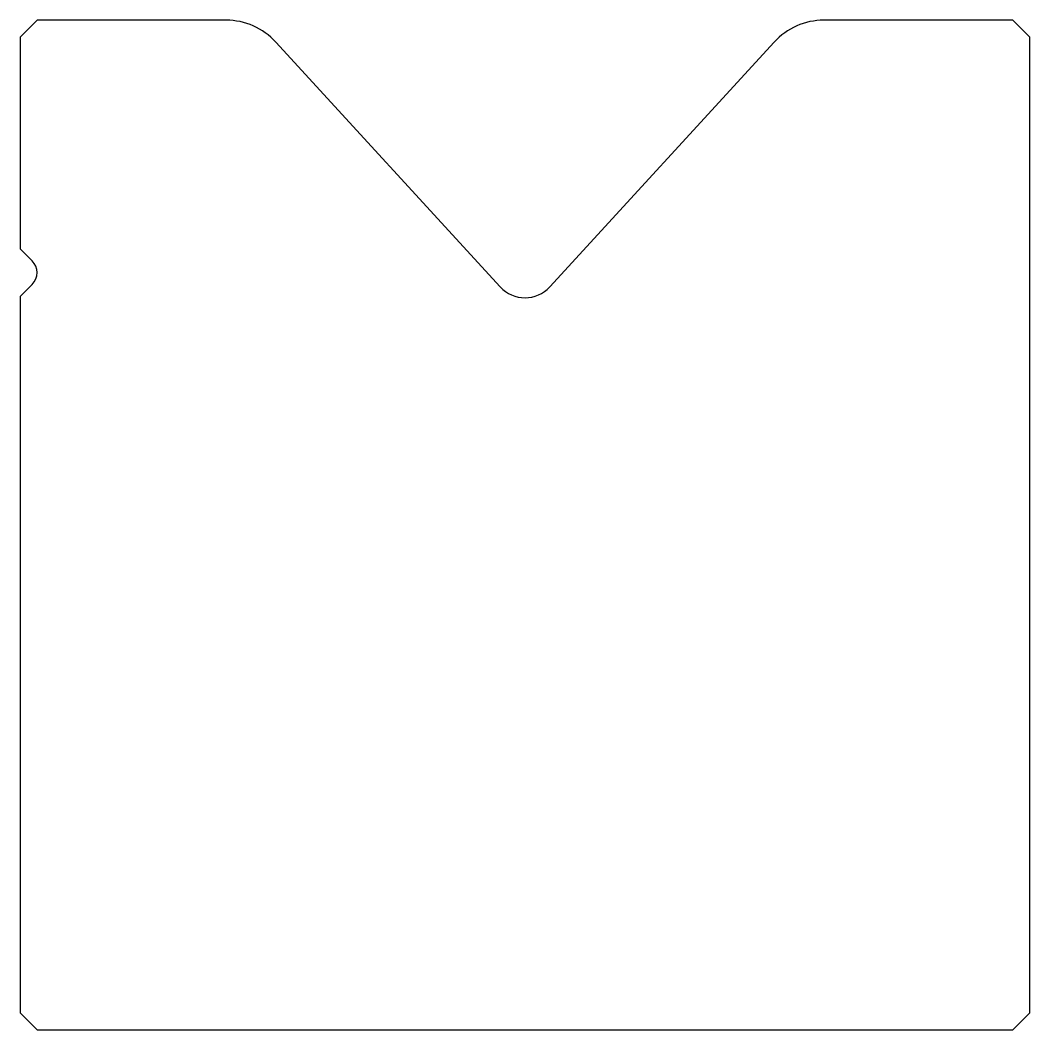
# Model space of a CAD drawing. Header units: metres. Extents: x -47.6 to 12.4, y -25.7 to 34.3.
import ezdxf

# ---------------------------------------------------------------- set-up
doc = ezdxf.new("R2010")
doc.units = ezdxf.units.M

msp = doc.modelspace()

# ---------------------------------------------------------------- linework, layer by layer
for p, q in [((-46.615726, 34.313676), (-47.615726, 33.313676)), ((-35.375768, 34.313676), (-46.615726, 34.313676)), ((11.384274, 34.313676), (0.144316, 34.313676)), ((12.384274, 33.313676), (11.384274, 34.313676)), ((-47.615726, 33.313676), (-47.615726, 20.72789)), ((-19.090281, 18.461934), (-32.426659, 33.016037)), ((-2.804793, 33.016037), (-16.141172, 18.461934)), ((12.384274, -24.686324), (12.384274, 33.313676)), ((-46.908619, 20.020783), (-47.615726, 20.72789)), ((-47.615726, 17.899463), (-46.908619, 18.60657)), ((-47.615726, 17.899463), (-47.615726, -24.686324)), ((-47.615726, -24.686324), (-46.615726, -25.686324)), ((11.384274, -25.686324), (12.384274, -24.686324)), ((-46.615726, -25.686324), (11.384274, -25.686324))]:
    msp.add_line(p, q)
for centre, radius, start, end in [((-35.375768, 30.313676), 4, 42.5, 90), ((-35.375768, 30.313676), 4, 42.5, 90), ((0.144316, 30.313676), 4, 90, 137.5), ((-47.615726, 19.313676), 1, 315, 45), ((-17.615726, 19.813115), 2, 222.5, 317.5)]:
    msp.add_arc(centre, radius, start, end)

doc.saveas('drawing.dxf')
